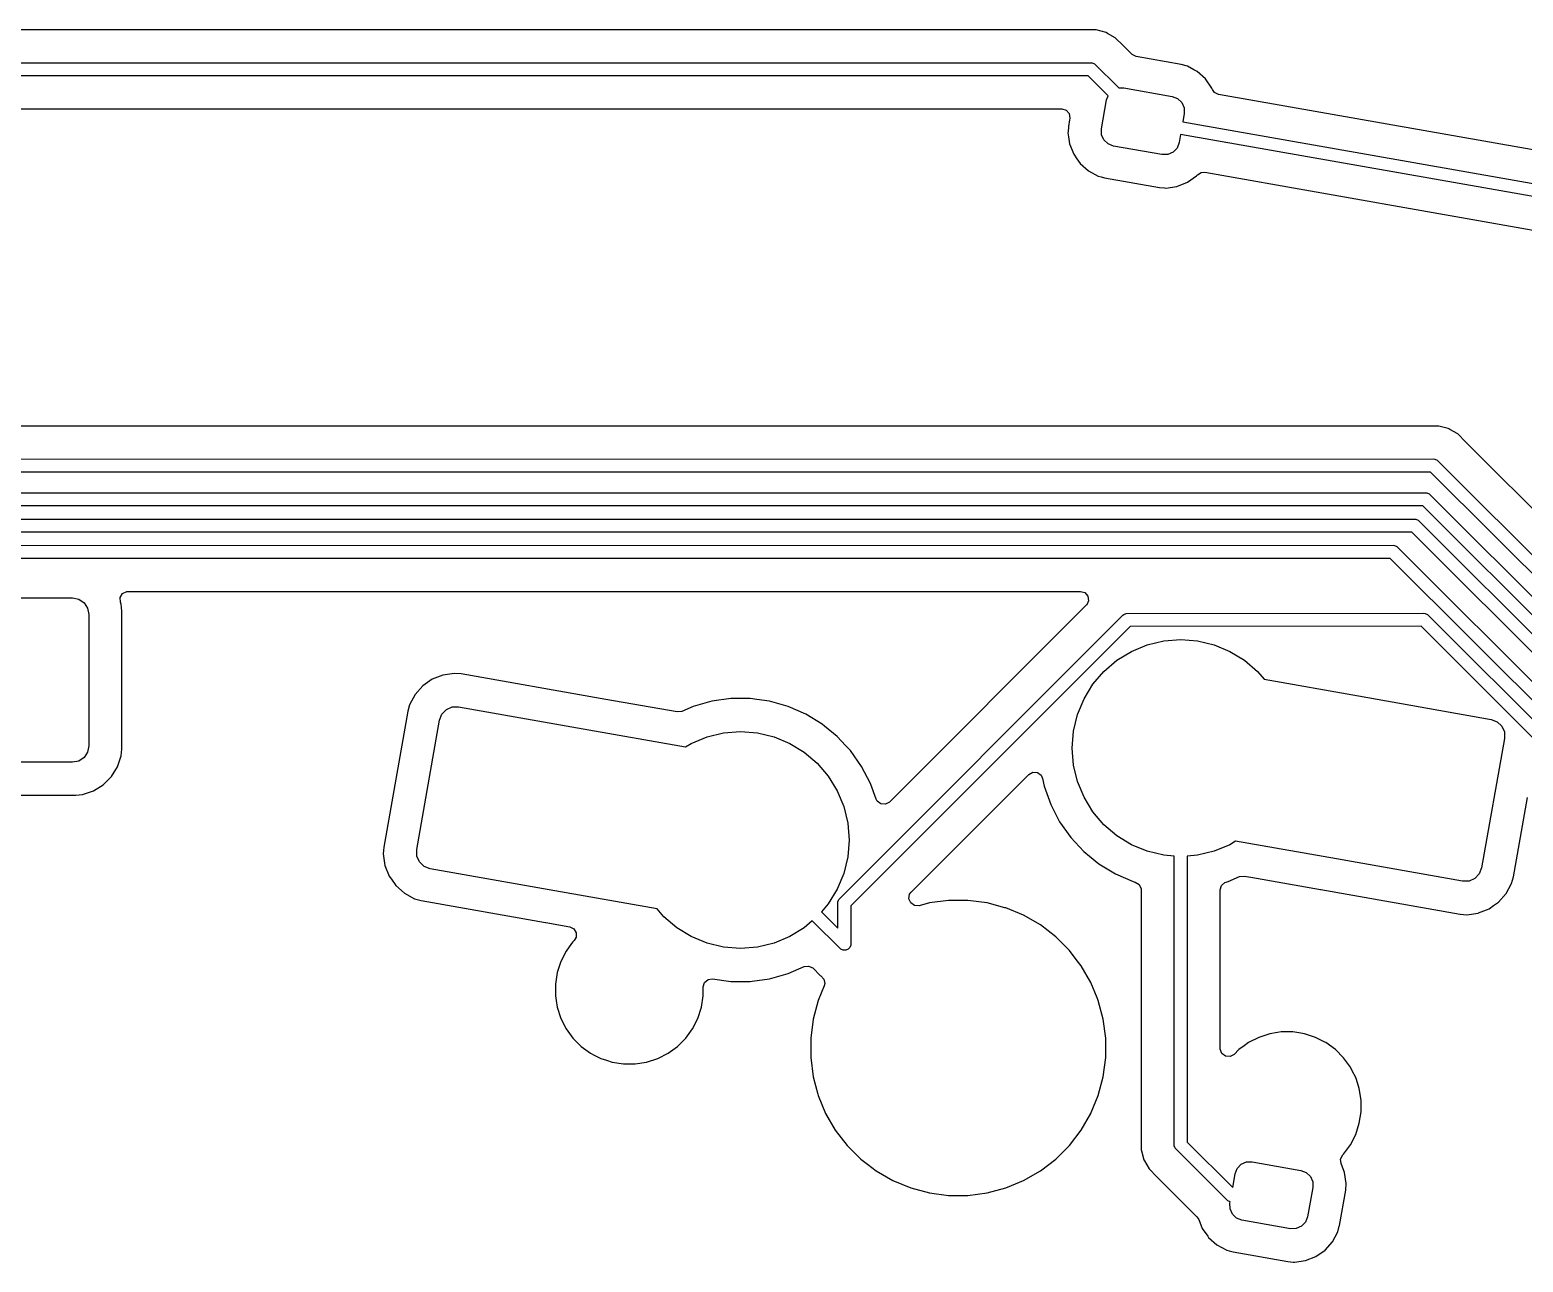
# Model space of a CAD drawing. Header units: millimetres. Extents: x 46 to 4458, y 59 to 1499.
# Drawn here: x 1741.16 to 1763.87, y 882.21 to 900.96 of the extents above; entities that cross this region are included whole.
import ezdxf

# ---------------------------------------------------------------- set-up
doc = ezdxf.new("R2010")
doc.units = ezdxf.units.MM
doc.layers.add('BLACK', color=7, linetype='Continuous')

msp = doc.modelspace()

# ---------------------------------------------------------------- linework, layer by layer
at = {"layer": 'BLACK', "linetype": 'Continuous'}
for p, q in [((1757.21133, 900.95739), (1737.97812, 900.95739)), ((1757.21135, 900.95739), (1757.21133, 900.95739)), ((1757.21895, 900.95739), (1757.21135, 900.95739)), ((1757.37706, 900.95739), (1757.21895, 900.95739)), ((1757.52979, 900.91646), (1757.37706, 900.95739)), ((1757.55173, 900.90379), (1757.52979, 900.91646)), ((1757.55174, 900.90379), (1757.55173, 900.90379)), ((1757.66671, 900.83741), (1757.55174, 900.90379)), ((1757.55174, 900.90379), (1757.55174, 900.90379)), ((1757.66672, 900.83741), (1757.66671, 900.83741)), ((1757.78559, 900.71854), (1757.66672, 900.83741)), ((1757.78559, 900.71853), (1757.78559, 900.71854)), ((1757.91846, 900.58566), (1757.78559, 900.71853)), ((1737.51312, 900.45649), (1757.298, 900.45689)), ((1757.298, 900.45689), (1757.31751, 900.45497)), ((1757.31751, 900.45497), (1757.35356, 900.44003)), ((1757.35356, 900.44003), (1757.72016, 900.07467)), ((1757.92201, 900.58225), (1757.91846, 900.58566)), ((1757.98461, 900.55123), (1757.92201, 900.58225)), ((1758.66881, 900.43059), (1757.98461, 900.55123)), ((1758.66884, 900.43058), (1758.66881, 900.43059)), ((1758.76491, 900.40333), (1758.66884, 900.43058)), ((1758.8626, 900.35066), (1758.76491, 900.40333)), ((1758.76491, 900.40333), (1758.76491, 900.40333)), ((1758.76491, 900.40333), (1758.76491, 900.40333)), ((1757.25475, 900.25881), (1737.51312, 900.25842)), ((1757.55905, 899.95554), (1757.25475, 900.25881)), ((1758.91419, 900.32284), (1758.8626, 900.35066)), ((1759.04088, 900.2101), (1758.91419, 900.32284)), ((1759.04088, 900.21009), (1759.04088, 900.2101)), ((1759.13816, 900.07117), (1759.04088, 900.21009)), ((1757.53504, 899.89381), (1757.55905, 899.95554)), ((1757.72016, 900.07467), (1757.79569, 900.07632)), ((1757.79569, 900.07632), (1758.5343, 899.94608)), ((1758.5343, 899.94608), (1758.61612, 899.91426)), ((1759.13816, 900.07116), (1759.13816, 900.07117)), ((1759.14625, 900.05082), (1759.13816, 900.07116)), ((1759.13816, 900.07116), (1759.13816, 900.07116)), ((1759.17735, 900.00551), (1759.14625, 900.05082)), ((1759.23995, 899.97448), (1759.17735, 900.00551)), ((1775.90289, 897.03635), (1759.23995, 899.97448)), ((1737.97812, 899.75639), (1756.85481, 899.75639)), ((1756.85481, 899.75639), (1756.92185, 899.7367)), ((1756.92185, 899.7367), (1756.96761, 899.6839)), ((1757.4569, 899.45064), (1757.53504, 899.89381)), ((1758.61612, 899.91426), (1758.67954, 899.85355)), ((1758.67954, 899.85355), (1758.71489, 899.7732)), ((1758.71489, 899.7732), (1758.71681, 899.68543)), ((1756.95561, 899.48994), (1756.94916, 899.4014)), ((1756.97303, 899.58876), (1756.95561, 899.48994)), ((1756.96761, 899.6839), (1756.97755, 899.61474)), ((1756.97693, 899.61087), (1756.97303, 899.58876)), ((1756.97755, 899.61474), (1756.97693, 899.61087)), ((1758.71681, 899.68543), (1758.69477, 899.56046)), ((1758.69477, 899.56046), (1776.2737, 896.46143)), ((1756.94916, 899.4014), (1756.94835, 899.39033)), ((1756.94835, 899.39033), (1756.95679, 899.33273)), ((1756.95679, 899.33273), (1756.97293, 899.22252)), ((1757.45881, 899.36287), (1757.4569, 899.45064)), ((1757.49417, 899.28252), (1757.45881, 899.36287)), ((1757.55759, 899.22181), (1757.49417, 899.28252)), ((1758.63867, 899.24227), (1758.60685, 899.16044)), ((1758.66038, 899.36539), (1758.63867, 899.24227)), ((1776.2393, 896.26636), (1758.66038, 899.36539)), ((1756.97293, 899.22252), (1756.97293, 899.22252)), ((1756.97293, 899.22252), (1757.03554, 899.06492)), ((1757.03554, 899.06492), (1757.03555, 899.06491)), ((1757.03555, 899.06491), (1757.03555, 899.06491)), ((1757.03555, 899.06491), (1757.08444, 898.99507)), ((1757.63941, 899.18999), (1757.55759, 899.22181)), ((1758.37802, 899.05975), (1757.63941, 899.18999)), ((1758.46579, 899.06167), (1758.37802, 899.05975)), ((1758.54614, 899.09703), (1758.46579, 899.06167)), ((1758.60685, 899.16044), (1758.54614, 899.09703)), ((1757.08444, 898.99507), (1757.13282, 898.92598)), ((1757.13282, 898.92598), (1757.13282, 898.92598)), ((1757.13282, 898.92598), (1757.25951, 898.81323)), ((1757.25951, 898.81323), (1757.25952, 898.81323)), ((1757.25952, 898.81323), (1757.25952, 898.81323)), ((1757.25952, 898.81323), (1757.4088, 898.73274)), ((1758.91724, 898.75204), (1758.97651, 898.78904)), ((1758.97651, 898.78904), (1759.0314, 898.79172)), ((1759.0314, 898.79172), (1775.69434, 895.8536)), ((1757.4088, 898.73274), (1757.45083, 898.72082)), ((1757.45083, 898.72082), (1757.50487, 898.70549)), ((1757.50487, 898.70549), (1757.50488, 898.70549)), ((1757.50488, 898.70549), (1757.50489, 898.70549)), ((1757.50489, 898.70549), (1758.33871, 898.55846)), ((1758.33871, 898.55846), (1758.41841, 898.55266)), ((1758.43833, 898.55121), (1758.60614, 898.57579)), ((1758.60614, 898.57579), (1758.76375, 898.6384)), ((1758.76375, 898.6384), (1758.90268, 898.73568)), ((1758.90268, 898.73568), (1758.91724, 898.75204)), ((1758.41841, 898.55266), (1758.43833, 898.55121)), ((1758.43833, 898.55121), (1758.43833, 898.55121)), ((1758.43833, 898.55121), (1758.43833, 898.55121)), ((1762.42145, 894.93044), (1662.297, 894.93044)), ((1762.42147, 894.93044), (1762.42145, 894.93044)), ((1762.42906, 894.93044), (1762.42147, 894.93044)), ((1762.58718, 894.93044), (1762.42906, 894.93044)), ((1762.73171, 894.89171), (1762.58718, 894.93044)), ((1762.7399, 894.88951), (1762.73171, 894.89171)), ((1762.75522, 894.88067), (1762.7399, 894.88951)), ((1762.87683, 894.81046), (1762.75522, 894.88067)), ((1762.75522, 894.88067), (1762.75522, 894.88067)), ((1762.87684, 894.81046), (1762.87683, 894.81046)), ((1762.99571, 894.69159), (1762.87684, 894.81046)), ((1762.99571, 894.69158), (1762.99571, 894.69159)), ((1766.32054, 891.36676), (1762.99571, 894.69158)), ((1662.19082, 894.42802), (1762.50812, 894.42994)), ((1762.50812, 894.42994), (1762.52763, 894.42802)), ((1762.52763, 894.42802), (1762.56368, 894.41308)), ((1762.56368, 894.41308), (1766.15143, 890.82802)), ((1762.4648, 894.23186), (1662.24959, 894.22994)), ((1766.05256, 890.64679), (1762.4648, 894.23186)), ((1676.14361, 893.91497), (1762.38686, 893.91689)), ((1762.38686, 893.91689), (1762.40636, 893.91497)), ((1762.40636, 893.91497), (1762.44241, 893.90003)), ((1762.44241, 893.90003), (1765.91712, 890.42802)), ((1762.34353, 893.71881), (1676.20185, 893.71689)), ((1765.81825, 890.24679), (1762.34353, 893.71881)), ((1709.55736, 893.51497), (1762.22117, 893.51689)), ((1762.22117, 893.51689), (1762.24068, 893.51497)), ((1762.24068, 893.51497), (1762.27673, 893.50003)), ((1762.27673, 893.50003), (1765.75143, 890.02802)), ((1762.17785, 893.31881), (1709.6156, 893.31689)), ((1736.40339, 893.11497), (1761.89322, 893.11689)), ((1761.89322, 893.11689), (1761.91272, 893.11497)), ((1761.91272, 893.11497), (1761.94877, 893.10003)), ((1765.65256, 889.84679), (1762.17785, 893.31881)), ((1761.8499, 892.9188), (1736.46164, 892.91689)), ((1765.32461, 889.44679), (1761.8499, 892.9188)), ((1761.94877, 893.10003), (1765.42348, 889.62802)), ((1739.85562, 892.31689), (1741.80562, 892.31689)), ((1741.80562, 892.31689), (1741.90129, 892.29786)), ((1741.90129, 892.29786), (1741.9824, 892.24366)), ((1741.9824, 892.24366), (1742.03659, 892.16256)), ((1742.53205, 892.32321), (1742.56778, 892.38325)), ((1742.53445, 892.25338), (1742.53205, 892.32321)), ((1742.54562, 892.21969), (1742.53445, 892.25338)), ((1742.54562, 892.21968), (1742.54562, 892.21969)), ((1742.55051, 892.17182), (1742.54562, 892.21968)), ((1742.56778, 892.38325), (1742.6303, 892.41445)), ((1742.6303, 892.41445), (1742.65216, 892.41639)), ((1742.65216, 892.41639), (1757.13923, 892.41639)), ((1757.22691, 892.20471), (1754.23328, 889.21107)), ((1757.13923, 892.41639), (1757.20627, 892.3967)), ((1757.20627, 892.3967), (1757.25202, 892.3439)), ((1757.23294, 892.21118), (1757.22691, 892.20471)), ((1757.26197, 892.27474), (1757.23294, 892.21118)), ((1757.25202, 892.3439), (1757.26197, 892.27474)), ((1742.03659, 892.16256), (1742.05562, 892.06689)), ((1742.05562, 892.06689), (1742.05562, 890.06689)), ((1742.55612, 892.1169), (1742.55051, 892.17182)), ((1742.55612, 890.01688), (1742.55612, 892.1169)), ((1753.4643, 887.73156), (1757.78397, 892.05395)), ((1757.78397, 892.05395), (1757.79912, 892.06639)), ((1757.79912, 892.06639), (1757.83517, 892.08132)), ((1757.83517, 892.08132), (1762.36118, 892.08324)), ((1762.36118, 892.08324), (1762.38069, 892.08132)), ((1762.38069, 892.08132), (1762.41673, 892.06639)), ((1762.41673, 892.06639), (1765.25779, 889.22802)), ((1757.89343, 891.88326), (1753.64571, 887.63287)), ((1762.31789, 891.88513), (1757.89343, 891.88326)), ((1765.15892, 889.04679), (1762.31789, 891.88513)), ((1757.91331, 891.5034), (1758.15252, 891.60248)), ((1758.15252, 891.60248), (1758.40428, 891.66293)), ((1758.40428, 891.66293), (1758.6624, 891.68324)), ((1758.6624, 891.68324), (1758.92051, 891.66293)), ((1758.92051, 891.66293), (1759.17228, 891.60248)), ((1759.17228, 891.60248), (1759.41148, 891.5034)), ((1757.49567, 891.19997), (1757.69255, 891.36812)), ((1757.69255, 891.36812), (1757.91331, 891.5034)), ((1759.41148, 891.5034), (1759.63224, 891.36812)), ((1759.63224, 891.36812), (1759.82912, 891.19997)), ((1747.27734, 891.07883), (1747.13363, 890.9782)), ((1747.44038, 891.1436), (1747.27734, 891.07883)), ((1747.57926, 891.16395), (1747.44038, 891.1436)), ((1747.61398, 891.16903), (1747.57926, 891.16395)), ((1747.71702, 891.16152), (1747.61398, 891.16903)), ((1747.61398, 891.16903), (1747.61398, 891.16903)), ((1749.83381, 890.78828), (1747.71702, 891.16152)), ((1757.32752, 891.00309), (1757.49567, 891.19997)), ((1759.82912, 891.19997), (1759.93286, 891.07851)), ((1759.93286, 891.07851), (1761.3661, 890.82579)), ((1747.017, 890.84714), (1746.93373, 890.69272)), ((1747.13363, 890.9782), (1747.017, 890.84714)), ((1757.19224, 890.78232), (1757.32752, 891.00309)), ((1746.93373, 890.69271), (1746.90554, 890.59333)), ((1746.93373, 890.69272), (1746.93373, 890.69271)), ((1747.42511, 890.54807), (1747.49256, 890.61853)), ((1747.49256, 890.61853), (1747.58184, 890.65782)), ((1747.58184, 890.65782), (1747.67937, 890.65994)), ((1747.67937, 890.65994), (1749.57512, 890.32567)), ((1749.83382, 890.78828), (1749.83381, 890.78828)), ((1749.83438, 890.78818), (1749.83382, 890.78828)), ((1749.83439, 890.78818), (1749.83438, 890.78818)), ((1749.91832, 890.77338), (1749.83439, 890.78818)), ((1751.00245, 890.58222), (1749.91832, 890.77338)), ((1751.24596, 890.66556), (1751.07338, 890.5906)), ((1751.52924, 890.74493), (1751.24596, 890.66556)), ((1751.52925, 890.74493), (1751.52924, 890.74493)), ((1751.8207, 890.78499), (1751.52925, 890.74493)), ((1752.1149, 890.78499), (1751.8207, 890.78499)), ((1751.8207, 890.78499), (1751.8207, 890.78499)), ((1752.21569, 890.77114), (1752.1149, 890.78499)), ((1752.1149, 890.78499), (1752.1149, 890.78499)), ((1752.40636, 890.74493), (1752.21569, 890.77114)), ((1752.68965, 890.66556), (1752.40636, 890.74493)), ((1752.40636, 890.74493), (1752.40636, 890.74493)), ((1752.40636, 890.74493), (1752.40636, 890.74493)), ((1752.95948, 890.54836), (1752.68965, 890.66556)), ((1757.09315, 890.54312), (1757.19224, 890.78232)), ((1761.3661, 890.82579), (1761.3661, 890.82579)), ((1761.3661, 890.82579), (1763.38495, 890.46981)), ((1746.90554, 890.59331), (1746.54088, 888.5252)), ((1746.90554, 890.59333), (1746.90554, 890.59331)), ((1747.04246, 888.48754), (1747.38975, 890.45715)), ((1747.38975, 890.45715), (1747.42511, 890.54807)), ((1751.00405, 890.58194), (1751.00245, 890.58222)), ((1751.07338, 890.5906), (1751.00405, 890.58194)), ((1752.95948, 890.54835), (1752.95948, 890.54836)), ((1753.21085, 890.3955), (1752.95948, 890.54835)), ((1753.21085, 890.39549), (1753.21085, 890.3955)), ((1753.24662, 890.36639), (1753.21085, 890.39549)), ((1753.21085, 890.39549), (1753.21085, 890.39549)), ((1757.03271, 890.29136), (1757.09315, 890.54312)), ((1763.38495, 890.46981), (1763.47587, 890.43445)), ((1763.47587, 890.43445), (1763.54633, 890.367)), ((1749.57512, 890.32567), (1749.57512, 890.32567)), ((1749.57512, 890.32567), (1751.13154, 890.05123)), ((1751.21872, 890.10465), (1751.45792, 890.20374)), ((1751.45792, 890.20374), (1751.70969, 890.26418)), ((1751.70969, 890.26418), (1751.9678, 890.28449)), ((1751.9678, 890.28449), (1752.22592, 890.26418)), ((1752.22592, 890.26418), (1752.47768, 890.20374)), ((1752.47768, 890.20374), (1752.71689, 890.10465)), ((1753.43906, 890.20983), (1753.24662, 890.36639)), ((1753.5661, 890.07381), (1753.43906, 890.20983)), ((1753.43906, 890.20983), (1753.43906, 890.20983)), ((1753.43906, 890.20983), (1753.43906, 890.20983)), ((1757.0124, 890.03324), (1757.03271, 890.29136)), ((1763.58774, 890.18019), (1763.24045, 888.21058)), ((1763.54633, 890.367), (1763.58562, 890.27772)), ((1763.58562, 890.27772), (1763.58774, 890.18019)), ((1742.03659, 889.97122), (1741.9824, 889.89011)), ((1742.05562, 890.06689), (1742.03659, 889.97122)), ((1742.54562, 889.91409), (1742.55612, 890.01688)), ((1751.13154, 890.05123), (1751.21872, 890.10465)), ((1752.71689, 890.10465), (1752.93765, 889.96937)), ((1752.93765, 889.96937), (1753.13453, 889.80122)), ((1753.63987, 889.99482), (1753.5661, 890.07381)), ((1753.80952, 889.75448), (1753.63987, 889.99482)), ((1757.03271, 889.77512), (1757.0124, 890.03324)), ((1741.80562, 889.81689), (1739.75562, 889.81689)), ((1741.90129, 889.83592), (1741.80562, 889.81689)), ((1741.9824, 889.89011), (1741.90129, 889.83592)), ((1742.39833, 889.59823), (1742.49043, 889.74755)), ((1742.49043, 889.74755), (1742.54562, 889.91409)), ((1753.13453, 889.80122), (1753.30268, 889.60434)), ((1753.80952, 889.75447), (1753.80952, 889.75448)), ((1753.94487, 889.49326), (1753.80952, 889.75447)), ((1753.80952, 889.75447), (1753.80952, 889.75447)), ((1757.09315, 889.52336), (1757.03271, 889.77512)), ((1742.12495, 889.38207), (1742.27428, 889.47418)), ((1742.27428, 889.47418), (1742.39833, 889.59823)), ((1753.30268, 889.60434), (1753.43796, 889.38358)), ((1754.02876, 889.25722), (1753.94487, 889.49326)), ((1754.56364, 887.84296), (1756.35313, 889.63246)), ((1756.35313, 889.63246), (1756.41445, 889.66594)), ((1756.41445, 889.66594), (1756.48415, 889.66096)), ((1756.48415, 889.66096), (1756.54008, 889.61909)), ((1756.54008, 889.61909), (1756.56222, 889.57)), ((1756.56222, 889.57), (1756.5868, 889.45169)), ((1757.19224, 889.28416), (1757.09315, 889.52336)), ((1739.70561, 889.31639), (1741.85563, 889.31639)), ((1741.85563, 889.31639), (1741.95842, 889.32689)), ((1741.95842, 889.32689), (1742.12495, 889.38207)), ((1753.43796, 889.38358), (1753.53705, 889.14437)), ((1754.04633, 889.22445), (1754.02876, 889.25722)), ((1756.5868, 889.45169), (1756.58681, 889.45168)), ((1756.58681, 889.45168), (1756.68532, 889.17448)), ((1757.32752, 889.06339), (1757.19224, 889.28416)), ((1763.72466, 888.07442), (1763.93753, 889.28171)), ((1753.53705, 889.14437), (1753.59749, 888.89261)), ((1754.10226, 889.18257), (1754.04633, 889.22445)), ((1754.17196, 889.17759), (1754.10226, 889.18257)), ((1754.23328, 889.21107), (1754.17196, 889.17759)), ((1756.68532, 889.17448), (1756.82068, 888.91326)), ((1757.49567, 888.86651), (1757.32752, 889.06339)), ((1753.59749, 888.89261), (1753.6178, 888.63449)), ((1756.82068, 888.91326), (1756.82068, 888.91326)), ((1756.82068, 888.91326), (1756.99033, 888.67292)), ((1757.69255, 888.69836), (1757.49567, 888.86651)), ((1753.6178, 888.63449), (1753.59749, 888.37638)), ((1756.99033, 888.67292), (1757.19114, 888.4579)), ((1757.91331, 888.56308), (1757.69255, 888.69836)), ((1758.15252, 888.464), (1757.91331, 888.56308)), ((1759.41148, 888.56308), (1759.17228, 888.464)), ((1759.49866, 888.6165), (1759.41148, 888.56308)), ((1761.03046, 888.3464), (1759.49866, 888.6165)), ((1746.54088, 888.52519), (1746.53337, 888.42215)), ((1746.53337, 888.42215), (1746.5588, 888.24856)), ((1746.54088, 888.5252), (1746.54088, 888.52519)), ((1747.04458, 888.39002), (1747.04246, 888.48754)), ((1747.08387, 888.30073), (1747.04458, 888.39002)), ((1753.59749, 888.37638), (1753.53705, 888.12462)), ((1757.19114, 888.4579), (1757.27732, 888.38779)), ((1757.27732, 888.38779), (1757.41935, 888.27224)), ((1758.40428, 888.40355), (1758.15252, 888.464)), ((1758.56292, 888.39107), (1758.40428, 888.40355)), ((1758.56432, 883.98119), (1758.56292, 888.39107)), ((1758.92051, 888.40355), (1758.761, 888.391)), ((1758.761, 888.391), (1758.76238, 884.03957)), ((1759.17228, 888.464), (1758.92051, 888.40355)), ((1762.95083, 888.00779), (1761.03046, 888.3464)), ((1761.03046, 888.3464), (1761.03046, 888.3464)), ((1746.5588, 888.24856), (1746.62346, 888.08579)), ((1747.15433, 888.23328), (1747.08387, 888.30073)), ((1747.24525, 888.19792), (1747.15433, 888.23328)), ((1749.141, 887.86365), (1747.24525, 888.19792)), ((1753.53705, 888.12462), (1753.43796, 887.88541)), ((1757.41935, 888.27224), (1757.41935, 888.27224)), ((1757.41935, 888.27224), (1757.41935, 888.27224)), ((1757.41935, 888.27224), (1757.67072, 888.11938)), ((1757.67072, 888.11938), (1757.67072, 888.11938)), ((1757.67072, 888.11938), (1757.94056, 888.00217)), ((1763.20509, 888.11967), (1763.13764, 888.0492)), ((1763.24045, 888.21058), (1763.20509, 888.11967)), ((1746.62346, 888.08579), (1746.62357, 888.08551)), ((1746.62357, 888.08551), (1746.65711, 888.03761)), ((1746.65711, 888.03761), (1746.7242, 887.9418)), ((1746.7242, 887.9418), (1746.7242, 887.9418)), ((1746.7242, 887.9418), (1746.85525, 887.82517)), ((1753.43796, 887.88541), (1753.30268, 887.66465)), ((1757.94056, 888.00217), (1757.97135, 887.99354)), ((1757.97135, 887.99354), (1758.03059, 887.9565)), ((1758.03059, 887.9565), (1758.06041, 887.89331)), ((1758.06041, 887.89331), (1758.0619, 887.87414)), ((1759.2629, 887.87414), (1759.28258, 887.94118)), ((1759.28258, 887.94118), (1759.33539, 887.98694)), ((1759.33539, 887.98694), (1759.35344, 887.99354)), ((1759.35344, 887.99354), (1759.38424, 888.00217)), ((1759.38424, 888.00217), (1759.55682, 888.07714)), ((1759.55682, 888.07714), (1759.62615, 888.08579)), ((1759.62615, 888.08579), (1759.62775, 888.08552)), ((1759.62775, 888.08552), (1759.72953, 888.06757)), ((1759.72953, 888.06757), (1760.78952, 887.88067)), ((1760.78952, 887.88067), (1760.78953, 887.88066)), ((1760.78953, 887.88066), (1760.79581, 887.87956)), ((1760.79581, 887.87956), (1760.79582, 887.87956)), ((1760.79582, 887.87956), (1762.91317, 887.50621)), ((1763.04836, 888.00992), (1762.95083, 888.00779)), ((1763.13764, 888.0492), (1763.04836, 888.00992)), ((1763.6132, 887.82059), (1763.69647, 887.97502)), ((1763.69647, 887.97502), (1763.72466, 888.07442)), ((1746.85525, 887.82517), (1746.85526, 887.82517)), ((1746.85526, 887.82517), (1746.85526, 887.82517)), ((1746.85526, 887.82517), (1746.85526, 887.82517)), ((1746.85526, 887.82517), (1747.00968, 887.7419)), ((1747.00968, 887.7419), (1747.10909, 887.71371)), ((1747.10909, 887.71371), (1749.00065, 887.38018)), ((1750.69734, 887.58923), (1749.141, 887.86365)), ((1749.141, 887.86365), (1749.141, 887.86365)), ((1753.30268, 887.66465), (1753.19935, 887.54366)), ((1753.44745, 887.67601), (1753.44937, 887.69551)), ((1753.44859, 887.29484), (1753.44745, 887.67601)), ((1753.44937, 887.69551), (1753.4643, 887.73156)), ((1754.5282, 887.74056), (1754.53979, 887.80947)), ((1754.5557, 887.67634), (1754.5282, 887.74056)), ((1754.53979, 887.80947), (1754.56364, 887.84296)), ((1754.61356, 887.63717), (1754.5557, 887.67634)), ((1754.84005, 887.67748), (1754.68341, 887.63551)), ((1755.13174, 887.71588), (1754.84005, 887.67748)), ((1755.13175, 887.71588), (1755.13174, 887.71588)), ((1755.13174, 887.71588), (1755.13174, 887.71588)), ((1755.42596, 887.71588), (1755.13175, 887.71588)), ((1755.42597, 887.71588), (1755.42596, 887.71588)), ((1755.42596, 887.71588), (1755.42596, 887.71588)), ((1755.71765, 887.67748), (1755.42597, 887.71588)), ((1755.98888, 887.60481), (1755.71765, 887.67748)), ((1755.71765, 887.67748), (1755.71765, 887.67748)), ((1755.71765, 887.67748), (1755.71765, 887.67748)), ((1758.0619, 887.87414), (1758.0619, 884.08737)), ((1759.2629, 885.46163), (1759.2629, 887.87414)), ((1763.42179, 887.63717), (1763.49657, 887.68953)), ((1763.49657, 887.68953), (1763.6132, 887.82059)), ((1750.80108, 887.46777), (1750.69734, 887.58923)), ((1750.99796, 887.29962), (1750.80108, 887.46777)), ((1753.19935, 887.54366), (1753.44859, 887.29484)), ((1753.64571, 887.63287), (1753.64745, 887.05485)), ((1754.68341, 887.63551), (1754.61356, 887.63717)), ((1756.00185, 887.60133), (1755.98888, 887.60481)), ((1756.27365, 887.48875), (1756.00185, 887.60133)), ((1756.27366, 887.48874), (1756.27365, 887.48875)), ((1756.52844, 887.34164), (1756.27366, 887.48874)), ((1762.91317, 887.50621), (1763.01622, 887.4987)), ((1763.01622, 887.4987), (1763.18981, 887.52413)), ((1763.18981, 887.52413), (1763.19006, 887.52423)), ((1763.19006, 887.52423), (1763.35286, 887.5889)), ((1763.35286, 887.5889), (1763.42179, 887.63717)), ((1749.00065, 887.38018), (1749.00066, 887.38018)), ((1749.00066, 887.38018), (1749.00694, 887.37907)), ((1749.00694, 887.37907), (1749.00695, 887.37907)), ((1749.00695, 887.37907), (1749.36985, 887.31508)), ((1749.36985, 887.31508), (1749.43245, 887.28405)), ((1749.43245, 887.28405), (1749.46834, 887.22411)), ((1749.46834, 887.22411), (1749.46613, 887.15427)), ((1751.21872, 887.16433), (1750.99796, 887.29962)), ((1752.93765, 887.29962), (1752.71689, 887.16433)), ((1753.05932, 887.40353), (1752.93765, 887.29962)), ((1753.49189, 886.9717), (1753.05932, 887.40353)), ((1756.52845, 887.34164), (1756.52844, 887.34164)), ((1756.52846, 887.34163), (1756.52845, 887.34164)), ((1756.52845, 887.34164), (1756.52845, 887.34164)), ((1756.76186, 887.16253), (1756.52846, 887.34163)), ((1756.52846, 887.34163), (1756.52846, 887.34163)), ((1749.39677, 887.05823), (1749.31342, 886.94351)), ((1749.41755, 887.08683), (1749.39677, 887.05823)), ((1749.436, 887.10528), (1749.41755, 887.08683)), ((1749.41755, 887.08683), (1749.41755, 887.08683)), ((1749.41755, 887.08683), (1749.41755, 887.08683)), ((1749.46613, 887.15427), (1749.436, 887.10528)), ((1751.45792, 887.06525), (1751.21872, 887.16433)), ((1751.70969, 887.00481), (1751.45792, 887.06525)), ((1751.9678, 886.98449), (1751.70969, 887.00481)), ((1752.22592, 887.00481), (1751.9678, 886.98449)), ((1752.47768, 887.06525), (1752.22592, 887.00481)), ((1752.71689, 887.16433), (1752.47768, 887.06525)), ((1753.52794, 886.95677), (1753.49189, 886.9717)), ((1753.603, 886.9717), (1753.56696, 886.95677)), ((1753.63059, 886.99929), (1753.603, 886.9717)), ((1753.64553, 887.03534), (1753.63059, 886.99929)), ((1753.64745, 887.05485), (1753.64553, 887.03534)), ((1756.76187, 887.16253), (1756.76186, 887.16253)), ((1756.9699, 886.9545), (1756.76187, 887.16253)), ((1749.23299, 886.78566), (1749.17824, 886.61717)), ((1749.31342, 886.94351), (1749.23299, 886.78566)), ((1749.23299, 886.78566), (1749.23299, 886.78566)), ((1753.56696, 886.95677), (1753.52794, 886.95677)), ((1756.9699, 886.95449), (1756.9699, 886.9545)), ((1757.08995, 886.79805), (1756.9699, 886.95449)), ((1757.14901, 886.72108), (1757.08995, 886.79805)), ((1749.17824, 886.61717), (1749.16162, 886.51219)), ((1751.47402, 886.51219), (1751.54241, 886.52224)), ((1751.54241, 886.52224), (1751.78408, 886.48903)), ((1752.14632, 886.48831), (1752.40636, 886.52405)), ((1752.40636, 886.52405), (1752.68964, 886.60343)), ((1752.68964, 886.60343), (1752.93293, 886.7091)), ((1752.93293, 886.7091), (1753.00226, 886.71775)), ((1753.00226, 886.71775), (1753.06526, 886.68755)), ((1753.06526, 886.68755), (1753.07001, 886.68305)), ((1753.07001, 886.68305), (1753.17873, 886.57433)), ((1753.17873, 886.57433), (1753.18754, 886.56924)), ((1753.18754, 886.56924), (1753.23575, 886.51868)), ((1753.23575, 886.51868), (1753.24898, 886.45007)), ((1757.14901, 886.72107), (1757.14901, 886.72108)), ((1757.29611, 886.46629), (1757.14901, 886.72107)), ((1749.16162, 886.51219), (1749.15053, 886.44219)), ((1749.15053, 886.44219), (1749.15053, 886.26504)), ((1751.40153, 886.3994), (1751.42122, 886.46644)), ((1751.40153, 886.26504), (1751.40153, 886.3994)), ((1751.42122, 886.46644), (1751.47402, 886.51219)), ((1751.78408, 886.48903), (1751.8207, 886.48399)), ((1751.8207, 886.48399), (1751.8207, 886.48399)), ((1751.8207, 886.48399), (1752.1149, 886.48399)), ((1752.1149, 886.48399), (1752.14632, 886.48831)), ((1753.2401, 886.4144), (1753.14901, 886.19448)), ((1753.24898, 886.45007), (1753.2401, 886.4144)), ((1757.29612, 886.46628), (1757.29611, 886.46629)), ((1757.39275, 886.23299), (1757.29612, 886.46628)), ((1749.15053, 886.26504), (1749.16171, 886.19448)), ((1749.16171, 886.19448), (1749.17824, 886.09006)), ((1749.17824, 886.09006), (1749.23299, 885.92158)), ((1751.31907, 885.92157), (1751.37382, 886.09006)), ((1751.37382, 886.09006), (1751.40153, 886.26504)), ((1753.14901, 886.19448), (1753.07285, 885.91028)), ((1757.4087, 886.19447), (1757.39275, 886.23299)), ((1757.48485, 885.91028), (1757.4087, 886.19447)), ((1749.23299, 885.92158), (1749.23299, 885.92157)), ((1749.23299, 885.92157), (1749.31312, 885.7643)), ((1751.23864, 885.76373), (1751.31907, 885.92157)), ((1753.07285, 885.91028), (1753.03445, 885.6186)), ((1757.52325, 885.61859), (1757.48485, 885.91028)), ((1749.31312, 885.7643), (1749.31342, 885.76373)), ((1749.31342, 885.76373), (1749.41755, 885.6204)), ((1749.41755, 885.6204), (1749.54282, 885.49513)), ((1751.00924, 885.49513), (1751.13451, 885.6204)), ((1751.13451, 885.6204), (1751.23864, 885.76373)), ((1753.03445, 885.6186), (1753.03445, 885.61858)), ((1753.03445, 885.61858), (1753.03445, 885.32438)), ((1757.52325, 885.32438), (1757.52325, 885.61859)), ((1759.84963, 885.63239), (1759.69179, 885.55196)), ((1759.84964, 885.63239), (1759.84963, 885.63239)), ((1760.01812, 885.68714), (1759.84964, 885.63239)), ((1760.13477, 885.70561), (1760.01812, 885.68714)), ((1760.1931, 885.71485), (1760.13477, 885.70561)), ((1760.37026, 885.71485), (1760.1931, 885.71485)), ((1760.45774, 885.70099), (1760.37026, 885.71485)), ((1760.54523, 885.68714), (1760.45774, 885.70099)), ((1760.71372, 885.63239), (1760.54523, 885.68714)), ((1760.8534, 885.56122), (1760.71372, 885.63239)), ((1760.71372, 885.63239), (1760.71372, 885.63239)), ((1749.54282, 885.49513), (1749.68614, 885.391)), ((1749.68614, 885.391), (1749.73987, 885.36362)), ((1750.70807, 885.31057), (1750.86592, 885.391)), ((1750.86592, 885.391), (1751.00924, 885.49513)), ((1759.26321, 885.45278), (1759.2629, 885.46163)), ((1759.28763, 885.38732), (1759.26321, 885.45278)), ((1759.34356, 885.34545), (1759.28763, 885.38732)), ((1759.54846, 885.44783), (1759.47458, 885.37395)), ((1759.62717, 885.50502), (1759.54846, 885.44783)), ((1759.54846, 885.44783), (1759.54846, 885.44783)), ((1759.54846, 885.44783), (1759.54846, 885.44783)), ((1759.69179, 885.55196), (1759.62717, 885.50502)), ((1760.87157, 885.55196), (1760.8534, 885.56122)), ((1761.01489, 885.44783), (1760.87157, 885.55196)), ((1761.14016, 885.32256), (1761.01489, 885.44783)), ((1749.73987, 885.36362), (1749.84399, 885.31057)), ((1749.84399, 885.31057), (1749.84399, 885.31057)), ((1749.84399, 885.31057), (1749.92823, 885.2832)), ((1749.92823, 885.2832), (1750.01248, 885.25583)), ((1750.01248, 885.25583), (1750.18745, 885.22812)), ((1750.18745, 885.22812), (1750.18745, 885.22812)), ((1750.18745, 885.22812), (1750.36461, 885.22812)), ((1750.36461, 885.22812), (1750.53959, 885.25583)), ((1750.36461, 885.22812), (1750.36461, 885.22812)), ((1750.53959, 885.25583), (1750.70807, 885.31057)), ((1753.03445, 885.32438), (1753.03445, 885.32437)), ((1753.03445, 885.32437), (1753.07282, 885.03298)), ((1757.48485, 885.03268), (1757.52325, 885.32438)), ((1759.41326, 885.34046), (1759.34356, 885.34545)), ((1759.47458, 885.37395), (1759.41326, 885.34046)), ((1761.24429, 885.17924), (1761.14016, 885.32256)), ((1761.27257, 885.12373), (1761.24429, 885.17924)), ((1753.07282, 885.03298), (1753.07286, 885.03268)), ((1753.07286, 885.03268), (1753.14411, 884.76674)), ((1757.4087, 884.7485), (1757.48485, 885.03268)), ((1761.32472, 885.02139), (1761.27257, 885.12373)), ((1761.33424, 884.99208), (1761.32472, 885.02139)), ((1761.32472, 885.02139), (1761.32472, 885.02139)), ((1761.37946, 884.8529), (1761.33424, 884.99208)), ((1753.14411, 884.76674), (1753.14901, 884.74849)), ((1753.14901, 884.74849), (1753.26159, 884.47669)), ((1757.30223, 884.49145), (1757.4087, 884.74849)), ((1757.4087, 884.74849), (1757.4087, 884.7485)), ((1757.4087, 884.74849), (1757.4087, 884.74849)), ((1761.40718, 884.67793), (1761.37946, 884.8529)), ((1753.26159, 884.47669), (1753.2616, 884.47667)), ((1753.2616, 884.47667), (1753.40869, 884.22189)), ((1757.14901, 884.22189), (1757.29611, 884.47668)), ((1757.29611, 884.47668), (1757.30223, 884.49145)), ((1761.37946, 884.32579), (1761.40718, 884.50077)), ((1761.40718, 884.50077), (1761.40718, 884.67793)), ((1761.32472, 884.15731), (1761.37946, 884.32579)), ((1753.40869, 884.22189), (1753.4087, 884.22188)), ((1753.4087, 884.22188), (1753.5878, 883.98847)), ((1756.9699, 883.98847), (1757.14901, 884.22189)), ((1758.0619, 884.08737), (1758.0619, 884.08736)), ((1758.0619, 884.08736), (1758.0619, 883.92165)), ((1758.76238, 884.03957), (1759.45396, 883.35039)), ((1761.24429, 883.99946), (1761.32472, 884.15731)), ((1753.5878, 883.98847), (1753.58781, 883.98847)), ((1753.58781, 883.98847), (1753.79584, 883.78044)), ((1756.76186, 883.78043), (1756.9699, 883.98847)), ((1758.0619, 883.92165), (1758.0619, 883.92165)), ((1758.0619, 883.92165), (1758.0666, 883.9041)), ((1758.0666, 883.9041), (1758.10282, 883.76892)), ((1758.57925, 883.94515), (1758.56432, 883.98119)), ((1758.59169, 883.92999), (1758.57925, 883.94515)), ((1759.37723, 883.14717), (1758.59169, 883.92999)), ((1761.09543, 883.78153), (1761.12761, 883.84355)), ((1761.12761, 883.84355), (1761.12945, 883.84542)), ((1761.12945, 883.84542), (1761.14015, 883.85613)), ((1761.14015, 883.85613), (1761.14016, 883.85614)), ((1761.14015, 883.85613), (1761.14015, 883.85613)), ((1761.14016, 883.85614), (1761.24429, 883.99946)), ((1753.79584, 883.78044), (1753.79584, 883.78043)), ((1753.79584, 883.78043), (1753.89736, 883.70253)), ((1753.89736, 883.70253), (1754.02926, 883.60133)), ((1754.02926, 883.60133), (1754.02926, 883.60132)), ((1754.02926, 883.60132), (1754.28404, 883.45423)), ((1756.27366, 883.45422), (1756.52845, 883.60133)), ((1756.52845, 883.60133), (1756.76186, 883.78043)), ((1758.10282, 883.76892), (1758.10282, 883.76892)), ((1758.10282, 883.76892), (1758.10282, 883.76892)), ((1758.10282, 883.76892), (1758.11216, 883.75274)), ((1758.11216, 883.75274), (1758.11216, 883.75274)), ((1758.11216, 883.75274), (1758.18187, 883.63199)), ((1758.18187, 883.63199), (1758.18188, 883.63199)), ((1758.18188, 883.63199), (1758.30075, 883.51312)), ((1759.49023, 883.55609), (1759.52205, 883.63791)), ((1759.52205, 883.63791), (1759.58275, 883.70132)), ((1759.58275, 883.70132), (1759.66311, 883.73668)), ((1759.66311, 883.73668), (1759.75088, 883.7386)), ((1759.75088, 883.7386), (1760.48949, 883.60836)), ((1760.48949, 883.60836), (1760.57131, 883.57654)), ((1760.57131, 883.57654), (1760.63472, 883.51583)), ((1761.10188, 883.71196), (1761.09543, 883.78153)), ((1761.15597, 883.57583), (1761.10188, 883.71196)), ((1761.18055, 883.40802), (1761.15597, 883.57583)), ((1754.28404, 883.45423), (1754.28406, 883.45422)), ((1754.28406, 883.45422), (1754.55586, 883.34164)), ((1754.55586, 883.34164), (1754.55586, 883.34164)), ((1754.55586, 883.34164), (1754.55587, 883.34163)), ((1754.55587, 883.34163), (1754.84005, 883.26548)), ((1755.71765, 883.26548), (1756.00184, 883.34163)), ((1756.00184, 883.34163), (1756.09108, 883.3786)), ((1756.09108, 883.3786), (1756.27365, 883.45422)), ((1756.27365, 883.45422), (1756.27365, 883.45422)), ((1756.27365, 883.45422), (1756.27366, 883.45422)), ((1758.30075, 883.51312), (1758.30075, 883.51311)), ((1758.30075, 883.51311), (1758.90939, 882.90448)), ((1759.45396, 883.35039), (1759.49023, 883.55609)), ((1760.672, 883.34771), (1760.59386, 882.90454)), ((1760.63472, 883.51583), (1760.67008, 883.43548)), ((1760.67008, 883.43548), (1760.672, 883.34771)), ((1761.17329, 883.30841), (1761.18055, 883.40802)), ((1754.84005, 883.26548), (1755.13175, 883.22708)), ((1755.13175, 883.22708), (1755.13175, 883.22708)), ((1755.13175, 883.22708), (1755.42595, 883.22708)), ((1755.42595, 883.22708), (1755.42596, 883.22708)), ((1755.42596, 883.22708), (1755.71765, 883.26548)), ((1759.41328, 883.13224), (1759.37723, 883.14717)), ((1759.41209, 883.11292), (1759.41545, 883.13202)), ((1759.414, 883.02515), (1759.41209, 883.11292)), ((1759.41545, 883.13202), (1759.41328, 883.13224)), ((1761.07836, 882.77002), (1761.17329, 883.30841)), ((1758.90939, 882.90448), (1758.93694, 882.86258)), ((1759.44936, 882.9448), (1759.414, 883.02515)), ((1759.51278, 882.88409), (1759.44936, 882.9448)), ((1759.5946, 882.85227), (1759.51278, 882.88409)), ((1760.59386, 882.90454), (1760.56204, 882.82272)), ((1758.93694, 882.86258), (1758.99073, 882.72719)), ((1758.99073, 882.72719), (1758.99073, 882.72719)), ((1758.99073, 882.72719), (1758.99073, 882.72719)), ((1758.99073, 882.72719), (1759.0747, 882.60726)), ((1760.3332, 882.72203), (1759.5946, 882.85227)), ((1760.42097, 882.72395), (1760.3332, 882.72203)), ((1760.50133, 882.75931), (1760.42097, 882.72395)), ((1760.56204, 882.82272), (1760.50133, 882.75931)), ((1760.97061, 882.52465), (1761.05111, 882.67393)), ((1761.05111, 882.67393), (1761.07544, 882.75975)), ((1761.07544, 882.75975), (1761.07835, 882.77001)), ((1761.07835, 882.77001), (1761.07836, 882.77002)), ((1761.07835, 882.77001), (1761.07835, 882.77001)), ((1759.0747, 882.60726), (1759.08801, 882.58826)), ((1759.08801, 882.58826), (1759.08801, 882.58826)), ((1759.08801, 882.58826), (1759.2147, 882.47551)), ((1759.2147, 882.47551), (1759.2147, 882.47551)), ((1759.2147, 882.47551), (1759.2147, 882.47551)), ((1759.2147, 882.47551), (1759.36398, 882.39502)), ((1760.85787, 882.39796), (1760.97061, 882.52465)), ((1759.36398, 882.39502), (1759.39749, 882.38552)), ((1759.39749, 882.38552), (1759.46006, 882.36777)), ((1759.46006, 882.36777), (1759.46007, 882.36777)), ((1759.46007, 882.36777), (1759.46008, 882.36777)), ((1759.46008, 882.36777), (1760.2939, 882.22074)), ((1760.2939, 882.22074), (1760.37359, 882.21494)), ((1760.37359, 882.21494), (1760.39352, 882.21349)), ((1760.39352, 882.21349), (1760.56133, 882.23807)), ((1760.39352, 882.21349), (1760.39352, 882.21349)), ((1760.39352, 882.21349), (1760.39352, 882.21349)), ((1760.56133, 882.23807), (1760.71894, 882.30068)), ((1760.71894, 882.30068), (1760.85787, 882.39796))]:
    msp.add_line(p, q, dxfattribs=at)

doc.saveas('drawing.dxf')
